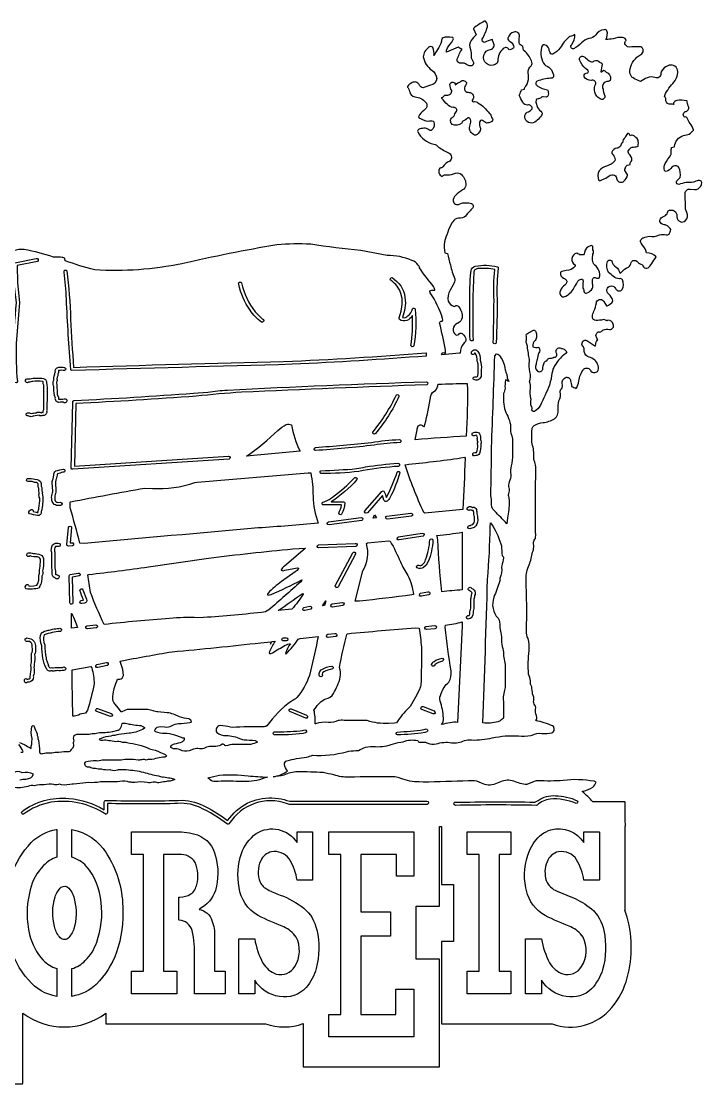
# Model space of a CAD drawing. Extents: x 0.8 to 37.1, y 0.9 to 38.3.
# Drawn here: x 26.97 to 36.8, y 1.01 to 16.36 of the extents above; entities that cross this region are included whole.
import ezdxf

# ---------------------------------------------------------------- set-up
doc = ezdxf.new("R2010")
doc.units = 0
doc.linetypes.add('0', pattern=[0])
doc.layers.add('1', color=7, linetype='0')

msp = doc.modelspace()

# ---------------------------------------------------------------- linework, layer by layer
at = {"layer": '1'}
for points in [[(24.709877, 1.011124), (26.993874, 1.011124), (26.999153, 1.018311), (26.999153, 2.030167, 0.334289), (28.195488, 2.031311), (28.195488, 1.877106), (30.500938, 1.876968, 0.175921), (31.045113, 1.880676), (31.046806, 1.872421), (31.046791, 1.254776), (33.015434, 1.254745), (33.015465, 2.811829), (32.681023, 2.811844), (32.681068, 3.578094), (33.015465, 3.578247), (33.015465, 4.726715), (33.043114, 4.7267), (33.043541, 3.890396), (33.216164, 3.889877), (33.216026, 3.067856), (33.045143, 3.067856), (33.043449, 3.066559), (33.043465, 1.887695), (33.044579, 1.876968), (34.642525, 1.876968, 0.319657), (35.505894, 2.113585, 0.119484), (35.725967, 2.540349, 0.146597), (35.708397, 3.473404), (35.690819, 3.519424), (35.695717, 3.519424), (35.696312, 4.726837, 0.177474), (35.696251, 4.787018), (35.696251, 5.080322), (35.693535, 5.081238), (35.231987, 5.081238, 0.023555), (35.079002, 5.230896), (35.089714, 5.237671, 0.090367), (35.232281, 5.296608, 0.145146), (35.278252, 5.364563), (35.247948, 5.379288, 0.07662), (34.802082, 5.391593, -0.037182), (34.437531, 5.387869, 0.091072), (34.384071, 5.376985), (34.279228, 5.332535, -0.081604), (34.0895, 5.381543, 0.175755), (33.89846, 5.372696), (33.823708, 5.341248, -0.230216), (33.620632, 5.354311, 0.131553), (33.485119, 5.386224), (33.436695, 5.386412, -0.007385), (32.780464, 5.36702), (32.722527, 5.369598, -0.092415), (32.455505, 5.422013, 0.04938), (32.370693, 5.441778, 0.019637), (31.703712, 5.437229, -0.073499), (31.490837, 5.470969, 0.022722), (31.333794, 5.504562, 0.013295), (30.966467, 5.516183, 0.089865), (30.768826, 5.468874, -0.076796), (30.611565, 5.445755, 0.12984), (30.819435, 5.528549, -0.096226), (30.776344, 5.621461, -0.338518), (30.811922, 5.677165, -0.029843), (31.094414, 5.727722, 0.012725), (31.182472, 5.756195, 0.083111), (31.67453, 5.806356), (31.704597, 5.816086, -0.009137), (31.843346, 5.825729, -0.000634), (31.946768, 5.873216, -0.069493), (32.091972, 5.880105, 0.101059), (32.351192, 5.921707, -0.055196), (32.491982, 5.950577, -0.154908), (32.69976, 5.966904, 0.247786), (32.734062, 5.942674), (32.800621, 5.945816, -0.083927), (32.845554, 5.929737, 0.15658), (32.969795, 5.918106, -0.133683), (33.187748, 5.936457, 0.157286), (33.375862, 5.969271, -0.123295), (33.478298, 5.976064, 0.068407), (33.777615, 6.006639, -0.070694), (34.156521, 6.034889, 0.047958), (34.334076, 6.039079), (34.352928, 6.044067, -0.184135), (34.495567, 6.071812, 0.077336), (34.638199, 6.080618, 0.62046), (34.648422, 6.179999, 0.051602), (34.407097, 6.255981, 0.356481), (34.416008, 6.322625, -0.13156), (34.406334, 6.447443, 0.203407), (34.390976, 6.480593, -0.242384), (34.377647, 6.545565, 0.178341), (34.359795, 6.642502, 0.017967), (34.34832, 6.743561, -0.151505), (34.328125, 6.828442, 0.103647), (34.302147, 6.928467, -0.04913), (34.311005, 7.268743, 0.064542), (34.296867, 7.440063, -0.155347), (34.271492, 7.548796, 0.016665), (34.266613, 8.298708, -0.102845), (34.31081, 8.506547, 0.042307), (34.360023, 8.688766, 0.097636), (34.377434, 8.760422), (34.37429, 8.833084, -0.152779), (34.40023, 8.886719, 0.111032), (34.403603, 8.971924), (34.403328, 9.532102, -0.009303), (34.409161, 9.875111, 0.073841), (34.380089, 10.027603), (34.378551, 10.056149, 0.091691), (34.353722, 10.252701), (34.350105, 10.277082, -0.01382), (34.353092, 10.47854, -0.242297), (34.384686, 10.516191, -0.127562), (34.511585, 10.559649, 0.099436), (34.677631, 10.615725, 0.279735), (34.729523, 10.745569, -0.06316), (34.7407, 10.873734, 0.191378), (34.761192, 11.003113, -0.246201), (34.777344, 11.045792, 0.274213), (34.788559, 11.118358, -0.381321), (34.843121, 11.213911, -0.444255), (34.908306, 11.164277, -0.055107), (34.923317, 11.079926, -0.10592), (34.989586, 11.050827, 0.12288), (35.028702, 11.161006, -0.126121), (35.097473, 11.330491, -0.511935), (35.203339, 11.30493, 0.808871), (35.312176, 11.358493, 0.314456), (35.19474, 11.498137), (35.178612, 11.504974, -0.283817), (35.10508, 11.585861), (35.103462, 11.624634, 0.194956), (35.078365, 11.677449, -0.686768), (35.145775, 11.745667, 0.014587), (35.261368, 11.669004, 0.311958), (35.270626, 11.675857, -0.162164), (35.292187, 11.746478), (35.300697, 11.755112), (35.287407, 11.781815, -0.423097), (35.305927, 11.871354, -0.27428), (35.332573, 11.866988, 0.0741), (35.376038, 11.895531, -0.204053), (35.470371, 11.906347, 0.582661), (35.526295, 11.980742, 0.347517), (35.448479, 12.037689, -0.425281), (35.422256, 12.03701, 0.239218), (35.354084, 12.04155, -0.084579), (35.254635, 12.038331, -0.386608), (35.225544, 12.094366, -0.117307), (35.247524, 12.167044, 0.057199), (35.281807, 12.28743, -0.681296), (35.384003, 12.317119), (35.389519, 12.307844), (35.430443, 12.245529), (35.43824, 12.244659, 0.02816), (35.505203, 12.289778, 0.346746), (35.508064, 12.351012, 0.093543), (35.444397, 12.432993, -1.076256), (35.556431, 12.497771), (35.564201, 12.489227, 0.474722), (35.652046, 12.476762, 0.261013), (35.657001, 12.623009, 0.274374), (35.614746, 12.638282, -0.164862), (35.530163, 12.670959, -0.017597), (35.458672, 12.729156, -0.215944), (35.440647, 12.888499, -0.350367), (35.486305, 12.904147), (35.502907, 12.898773, 0.221155), (35.565441, 12.805336, -0.199742), (35.620384, 12.720871, 0.391774), (35.642094, 12.725541, -0.147511), (35.744324, 12.807029, 0.198537), (35.782158, 12.869971, -0.599332), (35.873741, 12.881698, 0.098275), (35.943687, 12.842087, 0.241081), (35.995716, 12.788539, 0.245651), (36.028114, 12.796271, 0.123711), (36.0812, 12.858317, -0.004246), (36.145424, 12.955093, 0.175468), (36.006325, 13.01297, 0.174638), (35.94677, 13.120583), (35.936974, 13.134901), (35.928749, 13.150177, -0.536402), (35.963593, 13.230051, -0.076446), (36.045586, 13.253494, 0.177835), (36.19141, 13.269757, -0.12126), (36.29105, 13.27151, 0.111597), (36.332802, 13.281555, 0.036266), (36.358131, 13.348251, 0.042647), (36.311131, 13.40204, 0.151935), (36.26165, 13.416739), (36.248898, 13.41963, -0.760195), (36.23217, 13.525911), (36.278694, 13.552551, 0.203294), (36.315472, 13.610085), (36.320076, 13.616808, -0.628297), (36.443947, 13.543243), (36.445885, 13.530472, 0.694481), (36.569401, 13.479612, 0.357562), (36.588093, 13.592122, -0.138394), (36.569042, 13.699083, -0.005897), (36.565468, 13.870422, -0.4634), (36.636391, 13.930725), (36.70031, 13.925537, 0.136605), (36.750587, 13.936981, 0.250358), (36.804104, 14.027935, 0.309085), (36.773659, 14.057144, 0.132783), (36.700546, 14.038594), (36.685143, 14.030884, -0.048451), (36.577278, 14.030029, -0.003508), (36.472595, 14.000594, -0.163249), (36.443108, 14.009124, -0.32247), (36.45557, 14.061846, -0.002093), (36.49015, 14.10144, 0.180711), (36.472527, 14.246381, 0.484096), (36.37397, 14.247482, -0.132396), (36.289925, 14.187378, -0.402742), (36.267429, 14.203247, -0.277022), (36.277447, 14.300199, -0.017906), (36.357273, 14.425871, 0.146089), (36.362114, 14.471748, -0.061566), (36.368141, 14.534225), (36.407784, 14.542633), (36.410774, 14.54834, -0.298945), (36.540733, 14.707703, 0.074552), (36.624138, 14.726837, 0.016045), (36.684029, 14.783447), (36.686028, 14.790802, 0.095449), (36.635719, 14.879919, -0.061021), (36.594345, 14.958392, 0.327695), (36.556908, 14.972733, -0.725448), (36.578907, 15.053946, 0.443455), (36.609467, 15.136942, -0.013093), (36.591377, 15.202087), (36.586311, 15.207092, 0.087721), (36.442337, 15.212728, 0.208555), (36.395679, 15.177406, 0.210164), (36.399315, 15.15509, 0.029561), (36.333309, 15.158853, -0.408016), (36.286297, 15.232679, 0.200537), (36.266823, 15.268921), (36.269295, 15.28389, -0.092451), (36.406067, 15.480691, 0.205437), (36.454567, 15.65642, 0.489555), (36.315041, 15.711517, 0.184001), (36.221897, 15.634332), (36.216393, 15.620024), (36.212795, 15.60512, -0.594249), (36.128193, 15.543713, 0.206208), (36.017872, 15.539409, 0.079755), (35.918297, 15.484131), (35.832695, 15.527374, -0.408731), (35.770061, 15.669014, -0.217684), (35.922768, 15.875977, 0.640462), (35.923241, 15.989443, 0.009692), (35.753986, 15.983469, -0.278851), (35.69194, 16.032856, -0.322814), (35.713768, 16.076368, 0.389223), (35.66021, 16.122168, 0.143649), (35.523415, 16.101166, -0.033706), (35.418846, 16.094284, 0.20761), (35.434414, 16.220015, 0.346158), (35.396759, 16.234966, 0.234797), (35.267822, 16.154224, -0.210297), (35.1744, 16.106426, 0.178011), (35.069294, 16.04377, -0.085581), (34.952141, 15.959641, -0.754505), (34.920998, 16.013157), (34.926323, 16.022949, 0.206401), (34.971001, 16.164703, -0.129311), (34.904366, 16.138733), (34.894142, 16.134277, 0.100721), (34.75882, 15.970926, -0.131536), (34.652351, 15.881607), (34.637444, 15.880539), (34.626137, 15.885406, -0.153886), (34.598587, 15.951355, 0.241191), (34.532894, 16.016989, 0.441944), (34.488911, 15.976319, 0.231305), (34.538433, 15.725003), (34.548836, 15.716553, -0.318614), (34.663551, 15.556854, -0.292956), (34.643501, 15.534332, 0.082573), (34.45211, 15.499682), (34.425285, 15.493118, 0.605606), (34.429005, 15.426071, 0.15293), (34.576668, 15.36731, -0.160203), (34.585663, 15.288861, -0.217826), (34.557106, 15.261781), (34.514763, 15.264618, 0.347489), (34.475395, 15.243408, -0.067964), (34.419979, 15.232945, 0.230242), (34.411171, 15.221176), (34.40876, 15.188751), (34.432869, 15.110901, 0.083218), (34.496246, 15.040997, -0.185731), (34.499863, 15.017667, -0.157932), (34.37114, 14.889406, -0.5561), (34.249039, 14.995515, -0.264082), (34.299759, 15.0494, 0.107875), (34.353188, 15.09198), (34.355583, 15.101654, 0.441511), (34.288631, 15.147048, -0.349637), (34.220272, 15.188293, -0.064861), (34.168945, 15.287869), (34.16906, 15.296204, 0.058578), (34.20211, 15.365753), (34.243614, 15.376556, -0.195486), (34.263786, 15.419908, 0.170506), (34.299965, 15.547042), (34.300056, 15.579596), (34.298119, 15.612091, -0.251427), (34.339001, 15.714481, 0.320699), (34.344887, 15.783101, 0.129438), (34.238743, 15.929291), (34.228264, 15.940887), (34.217155, 15.990112, 0.070546), (34.173775, 16.024811, -0.113054), (34.173279, 16.137056, 0.552502), (34.090427, 16.199324, 0.259552), (34.004173, 16.114357, 0.342738), (34.034851, 16.065403, -0.219026), (34.088844, 15.981018), (34.086296, 15.973938, -0.124058), (34.030373, 15.942337), (34.017342, 15.948608, 0.513218), (33.93763, 15.961038, 0.24123), (33.859322, 15.781877, -0.282018), (33.821091, 15.731596, -1.191845), (33.752251, 15.949829, 0.581349), (33.795231, 16.046377, -0.086979), (33.77906, 16.088455), (33.77491, 16.090912, 0.089401), (33.667419, 16.048697, -0.508241), (33.633976, 16.100187, 0.041555), (33.70929, 16.274792, 0.269038), (33.679619, 16.356628), (33.66523, 16.356033, 0.070601), (33.508766, 16.253693), (33.506721, 16.245514), (33.547859, 16.158325, 0.025903), (33.471809, 16.079147, 0.259244), (33.463181, 15.951013, -0.143219), (33.471821, 15.849957, 0.165435), (33.503773, 15.771276, -0.723796), (33.446651, 15.715002, -0.016218), (33.370174, 15.748891, -0.01668), (33.303226, 15.750425, -0.363373), (33.270863, 15.805255, -0.060124), (33.34269, 15.954803, -0.197213), (33.287651, 15.983612), (33.119087, 15.911407, -0.150038), (33.116264, 15.940799, -0.066737), (33.193214, 16.05249), (33.215401, 16.090912, 0.521145), (33.196648, 16.123182, 0.145491), (33.067101, 16.116043, 0.266456), (33.04351, 16.067486, -0.121381), (32.987511, 15.948251, 0.04522), (32.93589, 15.859589, 0.14305), (32.917862, 15.975956, 0.446636), (32.857841, 15.978198, 0.216249), (32.781487, 15.840424, 0.204326), (32.90554, 15.649073, -0.186446), (32.97863, 15.529968, -0.349182), (32.883709, 15.431167, 0.027828), (32.780403, 15.395264, -0.256042), (32.721008, 15.441481, 0.428003), (32.620701, 15.469843, 0.131577), (32.553108, 15.41495, 0.384658), (32.562172, 15.395035, -0.081671), (32.590141, 15.31488, 0.253866), (32.685677, 15.259894, -0.204519), (32.826889, 15.172094, -0.348398), (32.804161, 15.079987), (32.790871, 15.067688, 0.168628), (32.71442, 14.977097), (32.715237, 14.970162), (32.717766, 14.963654, 0.120948), (32.851494, 14.91394, -0.142296), (32.928459, 14.911635, -0.387175), (32.897442, 14.780951, -0.344279), (32.862442, 14.787366, 0.240194), (32.791237, 14.810758, 0.100932), (32.713245, 14.795365, 0.314647), (32.701004, 14.757929, 0.220985), (32.933952, 14.581543, -0.121214), (33.003674, 14.539249, 0.036579), (33.154499, 14.450035, -0.510478), (33.163166, 14.336569, 0.164902), (33.063251, 14.253186, -0.181001), (33.022255, 14.237121, 0.511129), (33.055199, 14.113769, -0.284173), (33.130795, 14.137829, 0.111004), (33.248569, 14.164564, -0.282426), (33.334274, 14.140917, -0.225801), (33.396141, 13.989973, -0.227229), (33.347282, 13.920183, 0.006704), (33.245468, 13.842073, 0.201772), (33.213383, 13.760779, 0.504047), (33.301895, 13.717139, -0.151656), (33.401314, 13.733485, -0.092783), (33.477474, 13.72401, -0.417187), (33.4981, 13.661254, 0.031197), (33.392849, 13.543658, -0.23305), (33.291164, 13.511339, 0.254675), (33.206032, 13.459351), (33.194481, 13.442825, 0.053089), (33.088341, 13.168531, 0.107091), (33.093803, 13.012512), (33.13343, 13.00412, 0.034364), (33.175148, 12.838043, 0.057466), (33.236519, 12.63504, -0.15275), (33.213814, 12.550781), (33.167656, 12.471741, 0.192138), (33.142342, 12.313583, 0.211553), (33.227486, 12.237701), (33.241371, 12.242432, -0.571151), (33.288166, 12.236938, -0.208579), (33.343742, 12.072601, -0.258635), (33.2817, 11.998397), (33.269127, 11.991196, 0.582661), (33.25058, 11.828419, 0.397854), (33.304131, 11.845218, -0.415336), (33.351959, 11.838189, -0.149749), (33.398197, 11.763218, -0.286383), (33.373222, 11.711691, 0.233567), (33.31649, 11.564896), (33.305229, 11.560669), (33.051628, 11.539215), (33.046196, 11.543228), (33.053596, 11.558945, -0.472944), (33.091927, 11.564485), (33.09948, 11.561981), (33.104042, 11.569183), (33.104256, 11.588284), (33.103199, 11.607357, 0.014164), (33.016579, 12.001008, -0.449335), (33.052593, 12.02432, 0.399619), (33.062447, 12.042603), (33.059532, 12.065613, 0.071034), (32.88287, 12.433956, -0.17768), (32.877861, 12.46286, -0.148897), (32.936363, 12.471924), (32.946327, 12.474426), (32.948708, 12.483109, 0.063347), (32.928749, 12.525386, -0.01695), (32.72842, 12.793427, 0.181608), (32.709145, 12.835046, 0.161016), (32.615974, 12.902043, 0.105299), (32.260933, 12.975006), (31.879982, 13.044876, -0.014123), (31.155937, 13.134979, 0.034139), (30.666634, 13.128693, 0.011819), (29.29422, 12.854987, -0.065861), (28.035561, 12.764465, -0.019255), (27.606422, 12.896545), (27.605598, 12.928711, 0.224078), (27.565838, 12.945699, 0.078995), (27.461708, 12.948761), (27.438927, 12.949768, 0.040733), (27.017654, 13.058993, 0.118854), (26.860607, 13.039925, 0.069253)], [(26.950827, 5.938217, -0.064039), (27.100533, 5.860855), (27.118034, 5.854553, -0.116872), (27.128548, 5.917221, -0.003129), (27.130348, 5.99646, -0.130075), (27.128487, 6.170944), (27.142174, 6.185226), (27.154778, 6.182083), (27.162971, 6.17189, 0.037559), (27.204159, 6.062524, 0.285824), (27.213982, 6.023285, 0.151969), (27.221479, 5.973559, -0.066685), (27.235954, 5.804047, 0.404742), (27.286745, 5.779712, 0.01554), (27.328743, 5.790665, 0.019192), (27.415901, 5.788116, -0.103379), (27.51638, 5.799423, -0.04398), (27.66469, 5.810144, 0.268608), (27.706581, 5.850327, 0.175243), (27.732994, 5.893341), (27.730721, 5.941757), (27.732567, 5.955917), (27.738548, 5.966171, -0.231849), (27.740776, 6.040771, -0.145268), (27.793541, 6.061386, 0.021769), (27.954826, 6.06041, -0.143482), (28.040552, 6.069577, 0.11423), (28.0783, 6.081497, -0.044671), (28.184044, 6.082489, -0.014044), (28.298744, 6.097397), (28.368599, 6.116302, 0.240156), (28.401285, 6.1394, 0.118325), (28.43293, 6.213242), (28.439003, 6.217941, -0.161921), (28.517616, 6.207324, 0.10497), (28.552773, 6.206618), (28.576641, 6.201272, 0.062505), (28.681372, 6.186972, -0.148518), (28.755577, 6.154648), (28.756203, 6.145905), (28.748404, 6.141387, -0.083806), (28.551506, 6.072433), (28.531712, 6.072265, -0.006646), (28.385056, 6.055242), (28.356348, 6.048554), (28.328087, 6.040176), (28.291588, 6.039337), (28.267225, 6.033453, 0.053253), (28.129322, 5.999732), (28.102547, 5.987793), (28.097481, 5.98793, 0.194311), (28.152718, 5.973862, -0.131018), (28.239906, 5.966858, -0.070764), (28.33857, 5.955902, -0.156438), (28.431816, 5.945374, -0.122352), (28.501076, 5.937881, -0.076682), (28.826408, 5.84964, -0.06885), (28.985481, 5.795334, -0.126529), (29.072258, 5.748337), (29.068962, 5.739426, -0.144134), (29.021309, 5.727097, -0.033536), (28.915001, 5.709091, -0.112969), (28.805428, 5.695648, -0.140953), (28.777107, 5.683304, 0.323954), (28.731598, 5.692535, -0.000445), (28.664497, 5.683456, 0.079961), (28.52372, 5.695251, 0.088461), (28.41523, 5.685196, -0.01814), (28.141777, 5.685303, -0.142408), (28.060566, 5.674016, 0.079395), (27.89843, 5.655533), (27.887779, 5.641861, 0.492582), (27.949375, 5.588656), (27.962971, 5.586437, 0.097302), (28.031002, 5.567085), (28.045372, 5.568024, 0.097277), (28.130211, 5.558899, 0.090852), (28.25399, 5.547974), (28.265633, 5.546249, 0.189979), (28.367912, 5.546692), (28.376793, 5.54747), (28.490807, 5.548248, -0.031354), (28.73896, 5.511154, 0.034281), (28.954435, 5.45909, 0.102941), (29.019566, 5.441288), (29.031517, 5.442946, 0.056722), (29.122524, 5.429798, -0.063227), (29.187859, 5.409714), (29.191017, 5.404877), (29.184746, 5.399414, 0.038148), (29.124397, 5.380417, 0.115441), (29.05323, 5.372025, 0.062118), (28.960304, 5.357941), (28.94857, 5.358032, 0.089265), (28.877464, 5.368393, -0.199613), (28.793627, 5.363908, 0.090412), (28.613949, 5.359807, -0.12558), (28.561012, 5.369217, -0.106697), (28.506542, 5.37429, 0.108139), (28.363579, 5.369476, 0.008761), (28.120993, 5.370361, -0.067594), (27.946938, 5.361694), (27.90761, 5.356056, 0.010042), (27.731085, 5.338136), (27.711647, 5.339401, -0.091637), (27.556923, 5.328064, 0.250973), (27.495232, 5.328495, -0.142237), (27.446022, 5.333372, 0.113771), (27.306358, 5.32753, 0.088406), (27.166283, 5.315643, 0.14278), (27.070938, 5.306578, -0.140684), (26.855507, 5.295533, 0.105253)], [(26.966347, 5.799545), (26.985161, 5.799774), (27.00135, 5.811829, 0.097758), (26.937531, 5.910975, -0.524644)], [(26.954979, 5.399567, -0.125616), (27.044533, 5.410385), (27.096794, 5.426743, 0.202502), (27.131325, 5.447693), (27.150154, 5.481979, 0.147528), (26.986916, 5.503796), (26.979908, 5.505464, 0.277862), (26.87072, 5.506271, -0.072519)]]:
    msp.add_lwpolyline(points, format="xyb", dxfattribs=at)
for points in [[(35.124245, 15.674194, -0.108092), (35.041039, 15.792068, -0.594117), (35.081703, 15.852484, -0.169296), (35.126446, 15.827874, 0.097366), (35.198021, 15.773545, 0.220576), (35.250786, 15.783016, -0.335127), (35.331139, 15.765395), (35.337776, 15.761688, -0.572604), (35.361702, 15.711549), (35.345985, 15.628311), (35.356819, 15.626129), (35.382469, 15.652252, -0.123172), (35.422371, 15.621399, -0.307952), (35.487976, 15.519571, -0.385231), (35.432354, 15.484648, 0.355474), (35.371758, 15.417542, 0.371923), (35.378685, 15.381866, 0.094913), (35.403938, 15.281224, -0.721405), (35.336231, 15.236341, -0.432409), (35.275276, 15.453124, 0.512787), (35.209412, 15.50289, -0.296699), (35.106403, 15.55393), (35.104378, 15.563136, -0.507757), (35.151974, 15.609513, 0.53002), (35.164406, 15.63739), (35.156364, 15.648254)], [(33.504539, 14.722534, -0.394441), (33.458591, 14.858504, 0.11306), (33.464352, 14.939999), (33.460812, 14.946421, 0.266465), (33.42382, 14.962677, -0.132748), (33.354755, 14.915122, 0.231465), (33.336815, 14.885803, -0.293012), (33.198189, 14.86734, -0.441232), (33.197182, 14.967438, 0.307391), (33.230591, 15.001781, -0.035337), (33.26786, 15.062866, 0.486843), (33.21188, 15.11314, -0.230683), (33.129131, 15.155285, -0.051212), (33.051479, 15.242923), (33.050499, 15.249378), (33.050972, 15.25589, 0.182388), (33.092041, 15.288054), (33.098713, 15.290697), (33.105881, 15.291036, 0.451147), (33.194199, 15.345446), (33.192867, 15.354894, -0.132936), (33.166668, 15.444427, -0.924262), (33.243767, 15.438553), (33.282585, 15.465057, 0.152197), (33.331749, 15.495439, -0.329349), (33.386543, 15.489807, -0.594999), (33.398827, 15.446617, 0.119888), (33.376774, 15.375915, 0.371603), (33.428505, 15.330644), (33.441338, 15.328308, -0.670431), (33.489323, 15.218496, 0.632196), (33.505165, 15.194561), (33.512589, 15.193751, -0.273152), (33.570412, 15.179199, -0.108722), (33.735954, 15.02475, -0.129766), (33.755272, 15.010056, 0.145407), (33.783516, 14.94945, -0.44561), (33.761559, 14.903168, -0.114873), (33.69326, 14.88678, -0.049713), (33.636131, 14.923107, 0.545733), (33.593121, 14.895565, 0.150101), (33.606415, 14.814488, -0.167188), (33.601326, 14.77182), (33.574013, 14.733383, -0.446251)], [(35.754784, 14.731964), (35.745552, 14.736588), (35.733253, 14.733658, 0.095722), (35.696373, 14.679138, 0.147392), (35.657295, 14.602081, 0.208264), (35.630119, 14.554587, -0.316814), (35.576492, 14.524486, 0.301405), (35.505623, 14.464602, 0.264291), (35.52224, 14.427255, -0.140193), (35.553337, 14.356979), (35.548088, 14.33992, -0.052025), (35.496895, 14.292419), (35.428123, 14.265625, 0.139625), (35.323555, 14.194916, 0.230303), (35.314949, 14.062126, 0.464324), (35.35215, 14.060355, -0.041727), (35.394203, 14.081122, 0.05119), (35.483223, 14.133375, -0.293166), (35.559151, 14.121763), (35.566856, 14.108154), (35.577629, 14.077209, 0.580088), (35.680183, 14.049102, 0.189529), (35.732594, 14.131851), (35.730904, 14.141319), (35.727089, 14.150146), (35.694939, 14.201187, -0.438546), (35.700752, 14.231842, -0.217836), (35.724663, 14.276215), (35.751686, 14.28186), (35.768059, 14.287292, -0.199731), (35.794243, 14.345581, 0.288204), (35.751213, 14.443679, -0.349176), (35.749615, 14.493486, -0.174618), (35.797066, 14.540192, 0.047107), (35.873466, 14.545914), (35.883904, 14.554352, 0.12187), (35.883766, 14.641449, 0.127371), (35.812412, 14.708578, 0.248654), (35.7696, 14.700103)], [(35.054493, 12.98131, -0.145352), (35.005356, 13.007217), (34.997723, 13.009074, 0.663388), (34.974087, 12.837092, -0.235351), (34.977421, 12.821653, -0.230432), (34.844849, 12.755187, 0.101335), (34.765266, 12.733093, 0.380264), (34.809269, 12.64429, -0.058244), (34.846947, 12.620972), (34.856911, 12.600372, -0.226387), (34.808346, 12.531068, 0.13799), (34.751873, 12.441689, 0.659975), (34.842594, 12.387291, 0.179039), (34.967232, 12.523071, 0.061219), (35.016075, 12.604157, -0.29285), (35.082756, 12.631622, -0.211899), (35.087791, 12.576726, 0.052577), (35.088402, 12.50174, -0.080032), (35.10545, 12.444287, 0.463031), (35.147297, 12.433938, 0.172304), (35.226295, 12.501663, 0.173717), (35.226677, 12.565426, -0.132924), (35.233475, 12.646058, -0.414596), (35.271996, 12.651472, 0.204078), (35.32502, 12.648911), (35.329094, 12.65567, 0.290464), (35.257507, 12.834798, -0.244574), (35.227985, 12.904696, -0.054087), (35.231716, 12.993567, 0.316215), (35.230782, 13.054199), (35.230476, 13.08989, 0.716544), (35.196556, 13.113637, 0.295558), (35.111446, 13.01725), (35.104874, 12.99917), (35.097694, 12.981323)], [(25.105934, 11.207962, -0.985858), (25.102776, 11.252963), (26.867775, 11.181305), (26.870522, 11.194184, -0.020814), (26.850929, 11.594452, -0.004695), (26.904852, 12.291944), (26.874016, 12.570862), (26.867973, 12.840225, -0.371842), (26.882378, 12.867767), (27.189903, 12.928894, -0.984071), (27.206993, 12.886839), (26.913231, 12.828323), (26.918724, 12.57634), (26.949883, 12.295441), (26.902245, 11.704071, 0.034793), (26.918024, 11.151349, -0.284198), (26.899742, 11.135405)], [(27.593163, 12.733887, -0.882982), (27.634224, 12.752594, -0.022783), (27.686686, 12.053838, 0.007919), (27.729683, 11.357912, -0.001954), (30.762875, 11.442122, 0.008183), (32.82172, 11.565471), (32.82497, 11.520725, -0.007255), (30.889225, 11.401783, 0.000322), (27.703489, 11.312796, -0.217828), (27.68885, 11.324158, -0.009302), (27.627356, 12.344583, 0.012218)], [(33.457539, 11.757443, -0.014934), (33.458435, 12.616707), (33.464241, 12.686356), (33.472404, 12.755768, -0.289121), (33.531834, 12.820062, -0.100635), (33.853981, 12.811178, -0.253687), (33.864601, 12.792511, 0.042259), (33.846912, 12.349439, -0.015576), (33.834743, 11.71429, -0.715694), (33.792152, 11.711548, 0.006112), (33.803307, 12.321915, -0.045502), (33.817268, 12.771271, 0.075409), (33.569309, 12.783988, 0.085628), (33.524147, 12.766235), (33.51844, 12.757629), (33.513649, 12.733256), (33.509979, 12.708688, 0.019213), (33.500717, 11.754035, -0.758092)], [(30.114922, 12.559082, -0.993722), (30.156715, 12.577255, 0.113463), (30.353157, 12.16066, 0.056075), (30.47172, 12.047107, -0.739006), (30.445839, 12.012727, -0.09401), (30.27956, 12.185046, -0.102393)], [(32.315514, 12.611526, -0.869529), (32.332188, 12.65355, -0.218279), (32.517357, 12.372299), (32.523308, 12.283081), (32.511101, 12.180023), (32.482735, 12.077942, 0.29771), (32.559429, 12.101158, 0.147944), (32.624222, 12.202499, -0.63597), (32.664909, 12.198685, -0.064377), (32.645016, 11.667512, -0.688005), (32.60339, 11.673478, 0.040317), (32.627022, 12.099915), (32.622719, 12.10257, -0.424681), (32.439278, 12.047663, -0.321637), (32.432167, 12.07309), (32.46273, 12.170013), (32.47747, 12.267395), (32.474815, 12.351456), (32.458855, 12.422745, 0.174218)], [(34.853676, 11.583374), (34.841637, 11.558243), (34.842186, 11.565125), (34.824093, 11.549359, 0.079651), (34.710251, 11.427567, 0.04078), (34.652031, 11.332535, -0.006155), (34.627861, 11.203247, -0.215228), (34.612328, 11.148941, -0.063982), (34.606716, 11.102614, -0.010591), (34.474133, 10.811162, -0.138685), (34.386063, 10.721551, -0.598416), (34.352711, 10.761533, 0.272156), (34.340813, 10.79924, -0.086592), (34.338692, 10.89325), (34.337303, 10.906967, -0.119042), (34.330284, 11.049973, 0.111759), (34.315636, 11.147903, 0.166357), (34.320194, 11.290953, -0.069556), (34.315262, 11.450336, 0.090115), (34.302361, 11.536606, 0.054499), (34.286797, 11.633835, 0.243288), (34.275188, 11.691998, -0.154408), (34.272739, 11.75281, 0.072894), (34.266808, 11.826477), (34.271126, 11.838394, 0.113683), (34.303219, 11.856923, -0.06705), (34.371815, 11.893908, -0.391605), (34.409077, 11.869333, -0.195437), (34.407127, 11.760071), (34.396278, 11.745621, 0.310262), (34.366066, 11.656357, 0.243797), (34.445335, 11.650696), (34.45266, 11.649414), (34.454491, 11.635605, -0.337598), (34.450058, 11.568779, 0.091326), (34.42794, 11.470871, 0.140618), (34.413704, 11.402344, 0.362023), (34.430553, 11.303772, 0.460869), (34.506569, 11.326401, -0.12451), (34.533768, 11.43305, -0.178714), (34.568428, 11.453613), (34.569588, 11.459086, -0.376331), (34.593147, 11.483464, -0.138616), (34.623562, 11.490826, 0.143385), (34.668465, 11.502747, 0.659927), (34.70483, 11.564441), (34.702831, 11.574796, -0.683837), (34.768375, 11.634301), (34.776115, 11.629091), (34.788284, 11.629369, -0.290838), (34.835747, 11.59953, 0.012328)], [(33.617897, 11.324219, -0.002279), (33.616207, 11.227745, -0.493195), (33.509201, 11.183002, -0.671503), (33.524803, 11.221782), (33.555397, 11.22168, 0.308437), (33.571541, 11.234146, 0.014842), (33.57354, 11.405577, 0.062918), (33.560951, 11.447418, 0.178725), (33.531853, 11.564776, 0.826496), (33.523205, 11.558903, -1.173556), (33.48008, 11.57978, -0.655264), (33.571609, 11.585725, -0.173431), (33.60474, 11.462473, -0.109788)], [(34.068382, 10.184952), (34.071404, 10.097488, -0.087269), (34.049156, 9.937162, 0.077307), (34.045528, 9.805902, -0.130476), (34.022907, 9.70389, 0.14483), (34.017731, 9.617857), (34.019775, 9.597625, -0.129372), (34.006203, 9.513702, -0.077888), (34.019283, 9.479469), (34.020866, 9.425834, -0.059374), (33.999249, 9.182581), (33.99411, 9.140953), (33.990654, 9.099152, 0.002633), (33.809242, 9.284454, -0.23346), (33.767124, 9.408854, 0.058919), (33.757423, 9.501633, 0.002242), (33.767723, 10.202637, 0.000954), (33.815311, 11.526381), (33.840569, 11.551819, -0.293), (33.894508, 11.513167, -0.124061), (33.962666, 11.324183, 0.05636), (33.987751, 11.255326, -0.10306), (33.991127, 11.208511), (34.016426, 11.155807), (33.973061, 11.178314), (33.968697, 11.174088, 0.058111), (33.963005, 11.056329, -0.09856), (33.941475, 10.980164), (33.938637, 10.967773), (33.939613, 10.888992, 0.133468), (34.003132, 10.650689, -0.056542), (34.039757, 10.530533, 0.04728), (34.046486, 10.405151, -0.130034), (34.069256, 10.246993), (34.068775, 10.215973)], [(27.44117, 11.092102, -0.222906), (27.445137, 11.171936, -0.20171), (27.457268, 11.245636, -0.268843), (27.467827, 11.287033, -0.474292), (27.515053, 11.359727, -0.062024), (27.60043, 11.356337, -0.788817), (27.598473, 11.312622, 0.052138), (27.51371, 11.312988, -0.173235), (27.501839, 11.257431, -0.263284), (27.491661, 11.215027), (27.486473, 11.190918, -0.332822), (27.482918, 11.143753), (27.481697, 11.137497, -0.037377), (27.493427, 10.9853, 0.151235), (27.510286, 10.930296, -0.129631), (27.512199, 10.90004, 0.066176), (27.592064, 10.903732), (27.610619, 10.901352, -0.608577), (27.627388, 10.861938, -0.723181), (27.584114, 10.856674, 0.040405), (27.519127, 10.851391, -0.448048), (27.466713, 10.914154, -0.113078), (27.445494, 11.060259), (27.443914, 11.07626)], [(27.144524, 11.200928), (27.26931, 11.201004), (27.294685, 11.197723, -0.427223), (27.337578, 11.129028, -0.091028), (27.345709, 11.110569, -0.008402), (27.344099, 10.74194, 0.255793), (27.341486, 10.717633, -0.489388), (27.282997, 10.661849, -0.378602), (27.233864, 10.66745, 0.001902), (27.118086, 10.645024, -0.071777), (27.074638, 10.656189, -1.175874), (27.066395, 10.699558, -0.160292), (27.117287, 10.690002, -0.048498), (27.187294, 10.702255, -0.250307), (27.262016, 10.702911, -0.302308), (27.290367, 10.706651, -0.149521), (27.29969, 10.751221, -0.011839), (27.302177, 11.099548, -0.220654), (27.292442, 11.118896), (27.292686, 11.150513), (27.286064, 11.154099, 0.033829), (27.140175, 11.155701, -0.062125), (27.080986, 11.144196, -1.458967), (27.06111, 11.191621, 0.076515)], [(32.822624, 11.148877, -0.799898), (32.833656, 11.106383, 0.00272), (30.156895, 10.998401, 0.012876), (29.501171, 10.940998, -0.005118), (27.76207, 10.834179), (27.742226, 9.931656), (29.967751, 10.075928, -0.899119), (29.975334, 10.031815), (27.72065, 9.885178, -0.376992), (27.697121, 9.903259), (27.71743, 10.850815, -0.403507), (27.735847, 10.877655, 0.004743), (29.464489, 10.983659), (29.671104, 11.001373, -0.018958), (29.9522, 11.030441, -0.005048)], [(33.40316, 10.365637, 0.002698), (32.661991, 10.312552), (32.690971, 10.457108, -0.088172), (32.708824, 10.511232, -0.53041), (32.782963, 10.501495), (32.78997, 10.498932), (32.797722, 10.509262), (32.806129, 10.530518, 0.019051), (32.890114, 10.947052, -0.259385), (32.956718, 11.021667, 0.125613), (32.995369, 11.114151, -0.004671), (33.416786, 11.125946, -0.018979)], [(32.090691, 10.401001, -0.779356), (32.052116, 10.421387, 0.058439), (32.394161, 10.960613, -0.708784), (32.430473, 10.938522, -0.065799)], [(31.001137, 10.145782), (30.227913, 10.075684, 0.043896), (30.682068, 10.448119, -0.071449), (30.80295, 10.531039, -0.170664), (30.878273, 10.529418, 0.072986)], [(32.432716, 10.315292, -0.936808), (32.445671, 10.271955, 0.024412), (32.070091, 10.23468, -0.011866), (31.227068, 10.156012, -0.810731), (31.223213, 10.200041, 0.005216), (32.034218, 10.273363, -0.029401)], [(33.612114, 10.254028, -0.105994), (33.593719, 10.112498, -0.308841), (33.538689, 10.083847, -1.508996), (33.524605, 10.127787), (33.551216, 10.129745, 0.100743), (33.560356, 10.152008), (33.569283, 10.208893, 0.128856), (33.562927, 10.2575, -0.21926), (33.572441, 10.278306, -0.164988), (33.563576, 10.341566, 0.097773), (33.55381, 10.377213), (33.530632, 10.376038, -1.589085), (33.509731, 10.416393, -0.174446), (33.577934, 10.415802, -0.20596), (33.608501, 10.333047), (33.607689, 10.31398, -0.209736)], [(33.38784, 10.044381, 0.002503), (33.354622, 9.306723), (32.802345, 9.250015), (32.790855, 9.260451, -0.033439), (32.518822, 9.952286), (32.571739, 9.961548, 0.018147), (33.374702, 10.058945)], [(27.416084, 9.437149), (27.413544, 9.45871, -0.129785), (27.426664, 9.546715), (27.428665, 9.559067), (27.428825, 9.571579), (27.422554, 9.693268, -0.136631), (27.435753, 9.749329), (27.44561, 9.801285, -0.265605), (27.473869, 9.862396, -0.0234), (27.586054, 9.889531, -1.094196), (27.57412, 9.843049, -0.012274), (27.49757, 9.82179, 0.297717), (27.4907, 9.799713), (27.480675, 9.743607, 0.113613), (27.467537, 9.694885), (27.473778, 9.574005, -0.122879), (27.459541, 9.504227), (27.460503, 9.446625, 0.420256), (27.50489, 9.408264), (27.541298, 9.409317, -0.990466), (27.543312, 9.364321), (27.530785, 9.363815), (27.518242, 9.363571, -0.421113)], [(31.26301, 9.107513, -0.006599), (30.39835, 9.038636, 0.0006), (27.883476, 8.814193), (27.822475, 8.818695, 0.005793), (27.681648, 9.328918), (27.681145, 9.41037), (27.684151, 9.415023, -0.003139), (28.758186, 9.615417), (28.86985, 9.610519, 0.098167), (29.482567, 9.692749), (29.517372, 9.701096), (31.120369, 9.834854), (31.15522, 9.832642, -0.053171), (31.188665, 9.495529, 0.082701)], [(32.415825, 9.971741, -0.860366), (32.42498, 9.928226, 0.0265), (31.914639, 9.868958), (31.851357, 9.854446, -0.025385), (31.307297, 9.823342, -0.702261), (31.303413, 9.865511, 0.015513), (31.817719, 9.895266, 0.029123), (31.944618, 9.920715, -0.021381)], [(32.190758, 9.505051), (31.973473, 9.259018, -0.953166), (31.938499, 9.287247), (32.182335, 9.564758, -0.500319), (32.218239, 9.562273, -0.011267), (32.247902, 9.476288, 0.045643), (32.403252, 9.846087, -0.670294), (32.44376, 9.836624, -0.046737), (32.303215, 9.480835, -0.095187), (32.26025, 9.425922, -0.464822), (32.213066, 9.440567)], [(27.262688, 9.68042, -0.047748), (27.262825, 9.641113, -0.246718), (27.272203, 9.602044, 0.075442), (27.278694, 9.551041), (27.278112, 9.539006, -0.093985), (27.274605, 9.339737), (27.271385, 9.298416, -0.218897), (27.261528, 9.276825, -0.517911), (27.210213, 9.217379, -0.016913), (27.093956, 9.244492, -0.567578), (27.104836, 9.295853, -0.783586), (27.148109, 9.277267), (27.191551, 9.264832, 0.132682), (27.216621, 9.26355, -0.203915), (27.227074, 9.307587), (27.22724, 9.322044, 0.063137), (27.240807, 9.467926, -0.198623), (27.234016, 9.498962, -0.308885), (27.235252, 9.530472, -0.080387), (27.229179, 9.608582, -0.26793), (27.219912, 9.661057, 0.458283), (27.179743, 9.69523, -0.100359), (27.13192, 9.707855), (27.073494, 9.708038, -0.813282), (27.064257, 9.751133, -0.133189), (27.171501, 9.74173, -0.385575)], [(31.451103, 9.415314), (31.627968, 9.415329, -0.319263), (31.649666, 9.39946, -0.111045), (31.60014, 9.235928, -0.669032), (31.561289, 9.250763, 0.048033), (31.601204, 9.367386), (31.597069, 9.3703), (31.346977, 9.370316, -0.80946), (31.329399, 9.411224, 0.091975), (31.470814, 9.483944, 0.052418), (31.793039, 9.766884, -0.687024), (31.823311, 9.737823, -0.064002)], [(32.600578, 9.252716, -0.929179), (32.611839, 9.209229), (32.263527, 9.166519, -0.95414), (32.256172, 9.210876)], [(33.567986, 9.169235), (33.571251, 9.164093), (33.570797, 9.150605, -0.219351), (33.516445, 9.046793, -0.024596), (33.452198, 9.024327, -0.939345), (33.446922, 9.073855), (33.459312, 9.076141, -0.259988), (33.492607, 9.086059), (33.498741, 9.088562), (33.508015, 9.10193, 0.212588), (33.520775, 9.174024), (33.520538, 9.187406), (33.521416, 9.20076, -0.178311), (33.511028, 9.26259, 0.128375), (33.501549, 9.291245, -0.09587), (33.455681, 9.300156, -1.331443), (33.431435, 9.340804, -0.28447), (33.490944, 9.33612), (33.501968, 9.337584, -0.396496), (33.547932, 9.303482, -0.130558), (33.553963, 9.245132, -0.124865), (33.565483, 9.173706)], [(27.678291, 8.824509), (27.704948, 8.82576, -0.959515), (27.714287, 8.78165), (27.655724, 8.777206, -0.435541), (27.630714, 8.798752), (27.655373, 9.047012, -0.913667), (27.700033, 9.043106)], [(31.420082, 9.083267, -0.913987), (31.410194, 9.126938), (31.882896, 9.190338, -0.914044), (31.892784, 9.146638)], [(33.964745, 7.036819), (33.964638, 6.775879, -0.096497), (33.955902, 6.695788, 0.014147), (33.93615, 6.6017, -0.012153), (33.940239, 6.298477), (33.936302, 6.284058, 0.276896), (33.915581, 6.27233, -0.170045), (33.858765, 6.239829, -0.10406), (33.642254, 6.222778, 0.002171), (33.709541, 8.29512, 0.019935), (33.746986, 9.056702), (33.753502, 9.113846, -0.078026), (33.900173, 8.807618), (33.911324, 8.780182, 0.02776), (33.920311, 8.636932, -0.265331), (33.941948, 8.604782, -0.030421), (33.915459, 8.49118), (33.913521, 8.472031, -0.133264), (33.888084, 8.310638), (33.889626, 8.300873), (33.889896, 8.29099, -0.042034), (33.810966, 8.065995), (33.801689, 8.03643, 0.283631), (33.861702, 7.73362, -0.170119), (33.887455, 7.617894, 0.089943), (33.902779, 7.525238, -0.1049), (33.909161, 7.410059), (33.910046, 7.388407, 0.009634), (33.936668, 7.269029, 0.040178), (33.962166, 7.064896)], [(32.766579, 8.960907, -0.929067), (32.779152, 8.9178), (32.430855, 8.864532, -0.955068), (32.422188, 8.908661)], [(33.345345, 8.977295), (33.345055, 8.144012, 0.005999), (33.047401, 8.117935, -0.011903), (32.99147, 8.865047), (32.986439, 8.896966), (32.979652, 8.928558, 0.011605)], [(27.414482, 8.68367, -0.216163), (27.426659, 8.793167), (27.449821, 8.811462, -0.158814), (27.528189, 8.812249, -0.78434), (27.514915, 8.770552), (27.477486, 8.77243), (27.466576, 8.76947, 0.2364), (27.455486, 8.703181), (27.459663, 8.689072, -0.003246), (27.461433, 8.461059, -0.06748), (27.46697, 8.366941, 0.593281), (27.478861, 8.364757), (27.485497, 8.36584, -0.061501), (27.519775, 8.347969, -0.456706), (27.510918, 8.314315, -0.624078), (27.47007, 8.314728, -0.35346), (27.420876, 8.3703), (27.420998, 8.434448, -0.04566), (27.417259, 8.671069), (27.416161, 8.677433)], [(31.272133, 8.749725, -0.916449), (31.266548, 8.794222), (31.798454, 8.815399, -0.956043), (31.808311, 8.771285)], [(31.797951, 7.982452), (31.908211, 8.419312, 0.21139), (31.961525, 8.812683), (31.975807, 8.823837), (32.280907, 8.85376), (32.303017, 8.845886, -0.036879), (32.451176, 8.547882, 0.032731), (32.558327, 8.353821, -0.083058), (32.638817, 8.076065), (32.616695, 8.070903, -0.001254), (31.861021, 7.978803)], [(32.920025, 8.861252, -0.080821), (32.85247, 8.551697), (32.823158, 8.501755), (32.786751, 8.467041, -0.279133), (32.691608, 8.464422, -0.876759), (32.716869, 8.500154, 0.277705), (32.76807, 8.510939, 0.185465), (32.813404, 8.579774, 0.078329), (32.876682, 8.866382, -0.776735)], [(27.234947, 8.368576), (27.237297, 8.373795, -0.06632), (27.247704, 8.485153), (27.251869, 8.571487, 0.437968), (27.217209, 8.617587), (27.207747, 8.619379, -0.079666), (27.102425, 8.634766, -1.632884), (27.080229, 8.678783, -0.138945), (27.145241, 8.669876, -0.082747), (27.25448, 8.651857, -0.318329), (27.295357, 8.575856, -0.066763), (27.283333, 8.4198, -0.163388), (27.273308, 8.341522, -0.150659), (27.239813, 8.190592), (27.235939, 8.177856), (27.230766, 8.172592, -0.120799), (27.044901, 8.159004, -0.342011), (27.031776, 8.186218), (27.04464, 8.212372, -0.685777), (27.085289, 8.20195), (27.089378, 8.198807), (27.155205, 8.201263), (27.198952, 8.210358), (27.212059, 8.23822), (27.227486, 8.286469, -0.104509)], [(29.116446, 7.732682, 0.00838), (28.169561, 7.64406, -0.013941), (27.973457, 8.106704, -0.011712), (27.936317, 8.361389), (27.949654, 8.366608, 0.009375), (28.810448, 8.476425), (29.677507, 8.603411, -0.006484), (30.897017, 8.737004), (30.988403, 8.742841), (31.079887, 8.746857), (31.077324, 8.743164), (30.775795, 8.487839, 0.128234), (30.728951, 8.433228), (30.729942, 8.42717, 0.135749), (30.756079, 8.421007, -0.027857), (30.964088, 8.461212, -0.542027), (30.9804, 8.449478, -0.074004), (30.931694, 8.403595), (30.73539, 8.264084, 0.057372), (30.540215, 8.095047), (30.532234, 8.081314), (30.532295, 8.072891), (30.539604, 8.069382, 0.058724), (30.583467, 8.078187, 0.020535), (31.018364, 8.285461), (31.027275, 8.287766), (31.029579, 8.285324), (31.020514, 8.272787), (31.010477, 8.261044, 0.000445), (30.549843, 7.853937), (30.502525, 7.824677, -0.010818), (29.605999, 7.744323), (29.521873, 7.742233, 0.032676)], [(31.80253, 8.659531), (31.55262, 8.187531, -0.894651), (31.511009, 8.20401), (31.762367, 8.679565, -0.928079)], [(27.796516, 8.387711, -0.939637), (27.811089, 8.345156), (27.713188, 8.326843), (27.711006, 8.324799), (27.720787, 7.963181, -1.007533), (27.676065, 7.956757), (27.665474, 8.34375, -0.329612), (27.680229, 8.366272)], [(27.864525, 8.146454), (27.916771, 8.008606, -0.531824), (27.890083, 7.95311), (27.850014, 7.948151, -1.019345), (27.839699, 7.99217), (27.873528, 7.996386, -0.015808), (27.821772, 8.138605, -0.767499)], [(33.48069, 8.164795, -0.470913), (33.523735, 8.06456, -0.108702), (33.513054, 8.011429, 0.001236), (33.51247, 7.874939, -0.092921), (33.500282, 7.838043, -0.181245), (33.4744, 7.738022, -0.212649), (33.440956, 7.727522, -1.02082), (33.413738, 7.764035, -0.258047), (33.442314, 7.773457, 0.232881), (33.452393, 7.812258, -0.109282), (33.467873, 7.878372), (33.466774, 8.007309), (33.467575, 8.015267, 0.053598), (33.478401, 8.068501, 0.011976), (33.486351, 8.103653, -0.029571), (33.43203, 8.148788, -0.965345)], [(30.883247, 7.865921), (30.684216, 7.844086, -0.001213), (31.034248, 8.088089), (31.043678, 8.091202), (31.047646, 8.088928), (31.046562, 8.08168, -0.045512)], [(32.858788, 8.073011), (32.75486, 8.052231, -0.934177), (32.74308, 8.095554), (32.846642, 8.11647, -1.083807)], [(31.070229, 7.844574, -1.039035), (31.057503, 7.887786), (31.141899, 7.908844, -0.887409), (31.155785, 7.866409)], [(31.620033, 7.916945), (31.472389, 7.895767, -0.978664), (31.465096, 7.940168), (31.61277, 7.961273, -0.940437)], [(27.786125, 7.601624), (27.701988, 7.591949), (27.700859, 7.80101), (27.70443, 7.800995, -0.025697)], [(33.345039, 7.684158), (33.345055, 7.619553), (33.278175, 6.229187, 0.094968), (33.170094, 6.223804, 0.003507), (33.04229, 6.199432, 0.224516), (33.071178, 6.291542, 0.079564), (33.024494, 6.536662, -0.159579), (33.037796, 6.646237, -0.121341), (33.148434, 6.811787, 0.17742), (33.184078, 6.973548, -0.017268), (33.098122, 7.603714), (33.100166, 7.634583, 0.054229)], [(27.361961, 7.561188, 0.065487), (27.427193, 7.5755, -0.034639), (27.516335, 7.585648, -1.184965), (27.538918, 7.542542, 0.088419), (27.305519, 7.492783, 0.185213), (27.313103, 7.350159, 0.055016), (27.334124, 7.16035), (27.334038, 7.14296), (27.360512, 7.064987, 0.108785), (27.386314, 7.016632, -0.137174), (27.435921, 7.018341, -0.061003), (27.556923, 7.021354), (27.568119, 7.024023), (27.578712, 7.028519, -1.343374), (27.589348, 6.979379, -0.052882), (27.494822, 6.978836, -0.012897), (27.426086, 6.970627), (27.419916, 6.972807), (27.414635, 6.976669, -0.452313), (27.338245, 7.009562, -0.106287), (27.288094, 7.157595, -0.042494), (27.269524, 7.337265), (27.258781, 7.377716, -0.167507), (27.264503, 7.522247, -0.089137)], [(28.050407, 7.638336, -1.006321), (28.054405, 7.593536), (27.931618, 7.583328, -0.93892), (27.920952, 7.62706)], [(32.277519, 6.21553, -0.098385), (31.971321, 6.256317), (31.953712, 6.258362), (31.638817, 6.259094, 0.066721), (31.550606, 6.25705, -0.162253), (31.410419, 6.230991, 0.087348), (31.225914, 6.210403), (31.21981, 6.210968, 0.065137), (31.202904, 6.407181, -0.106755), (31.351845, 6.562256), (31.37368, 6.571579, 0.265761), (31.482843, 6.64629, 0.080261), (31.582161, 6.884864, 0.12403), (31.569649, 7.021729, -0.01732), (31.67643, 7.500992), (31.684774, 7.511445, -0.005048), (32.666874, 7.594712), (32.721169, 7.592026, -0.022367), (32.753929, 7.317093, -0.015588), (32.745708, 6.769604), (32.74229, 6.750521), (32.737305, 6.731787, -0.029469), (32.591072, 6.458908), (32.575142, 6.440079, 0.058799), (32.393547, 6.223648), (32.366402, 6.218918)], [(32.946236, 7.62796, -1.006313), (32.950233, 7.583127), (32.827446, 7.572876, -0.937908), (32.81678, 7.61665)], [(27.100807, 6.867126, -0.058255), (27.110098, 6.931751, 0.065269), (27.113762, 7.056015, 0.065673), (27.122459, 7.21965), (27.12429, 7.228622, 0.201812), (27.135536, 7.270264), (27.133965, 7.345779, 0.386728), (27.068596, 7.399734, -1.826081), (27.073265, 7.444748, -0.414362), (27.177917, 7.340173, -0.053572), (27.176277, 7.226275), (27.172586, 7.219671), (27.167458, 7.21411, -0.067557), (27.160156, 7.067929, 0.070509), (27.162319, 6.981479, -0.089358), (27.148445, 6.90007), (27.148937, 6.886544, -0.395557), (27.086365, 6.812429), (27.073311, 6.810586), (27.060127, 6.810593, -0.656857), (27.019875, 6.820801), (27.019279, 6.836395, -0.77088), (27.059547, 6.85576, 0.172892)], [(31.250557, 7.40654, -0.010826), (31.136238, 6.907246, -0.093532), (30.953983, 6.587913, -0.099265), (30.877399, 6.538483, 0.079492), (30.521172, 6.178238, -0.082675), (30.464684, 6.164627, 0.020585), (30.023354, 6.157898), (29.9981, 6.159515, 0.04693), (29.845827, 6.185024, 0.556528), (29.799034, 6.08287, 0.1963), (29.933878, 6.040858, -0.110334), (30.142065, 5.992039), (30.167971, 5.984427), (30.194359, 5.978714, -0.031989), (30.351246, 5.967916, -0.113968), (30.386894, 5.945129, -0.017094), (30.290367, 5.911606, 0.003059), (30.045549, 5.91256, 0.062261), (29.928932, 5.889542), (29.915901, 5.895096, 0.318931), (29.878372, 5.913312, -0.097483), (29.784843, 5.883072), (29.715538, 5.883652, 0.156013), (29.632967, 5.861113, -0.186516), (29.548367, 5.849686, 0.104954), (29.464149, 5.842972), (29.397423, 5.820801, -0.210974), (29.267653, 5.832887, 0.126141), (29.17522, 5.850579, -0.154996), (29.135582, 5.867401), (29.133141, 5.879623, -0.237922), (29.189302, 5.920088, 0.020194), (29.299654, 5.950016, 0.148814), (29.334297, 5.986328), (29.333351, 6.000366, -0.049474), (29.287712, 6.01123), (29.192055, 6.045532, 0.107511), (29.044945, 6.068984, -0.095317), (28.91671, 6.094223, -0.493354), (28.907331, 6.129179, -0.282996), (28.98243, 6.169815), (29.044121, 6.164719, 0.171961), (29.152136, 6.184539, -0.068617), (29.245811, 6.213791, 0.040238), (29.409559, 6.227798), (29.432716, 6.233292, 0.301098), (29.395935, 6.281841, -0.04086), (29.259972, 6.308197, 0.1035), (29.08094, 6.369568), (28.948524, 6.381149, -0.084875), (28.877525, 6.397949, 0.11021), (28.72267, 6.41677, -0.008587), (28.527308, 6.418405, 0.110972), (28.437273, 6.386806), (28.4275, 6.383655), (28.417412, 6.381744), (28.392281, 6.417679), (28.311729, 6.517044, -0.188971), (28.298033, 6.608398, -0.087479), (28.366219, 6.852768), (28.39579, 6.854279, 0.352155), (28.448854, 6.905835, 0.096259), (28.412804, 7.079987), (28.403786, 7.115402, -0.006192), (29.152561, 7.250335, 0.006092), (30.433987, 7.380965), (30.581398, 7.393387), (30.573158, 7.36235, -0.053531), (30.596809, 7.398407), (30.640648, 7.403122, 0.020488), (30.559792, 7.255661), (30.554482, 7.233124), (30.561165, 7.223984), (30.577888, 7.225906), (30.602652, 7.236567, -0.006205), (30.787659, 7.344249, -0.0641), (30.86248, 7.367081), (30.864677, 7.365051, 0.133802), (30.792702, 7.223679), (30.795433, 7.219208), (30.802635, 7.221786, 0.044988), (30.976601, 7.431458), (31.003197, 7.441605), (31.261314, 7.468567)], [(30.801094, 7.450958, -0.942606), (30.806572, 7.406325), (30.760872, 7.405945, -1.000678), (30.760872, 7.450958)], [(31.512856, 7.468553), (31.408943, 7.458145, -0.933216), (31.401436, 7.502426), (31.505058, 7.513, -1.083829)], [(28.06559, 7.064147), (28.203728, 7.096207, -0.979133), (28.21476, 7.052615), (28.078163, 7.021072, -0.933792)], [(32.938133, 7.111603, -0.090328), (33.0522, 7.156089, -0.780075), (33.060646, 7.113278, 0.110583), (32.948555, 7.062027, -1.345805), (32.907642, 7.07884, -0.183598)], [(27.708899, 6.987531), (27.709389, 6.990082), (27.980721, 7.037888), (27.992043, 7.016861, -0.056992), (28.027458, 6.784668, -0.029427), (27.929543, 6.406906), (27.902489, 6.361725, 0.111805), (27.801897, 6.336906, -0.109512), (27.720161, 6.321609, -0.004735)], [(31.327568, 6.944183, 0.319962), (31.325012, 6.911859, -1.026813), (31.278578, 6.9116, -0.212247), (31.286095, 6.963043), (31.308342, 6.988419, -0.123343), (31.460752, 7.044006, -0.679309), (31.469002, 7.002975, 0.081582), (31.343636, 6.958893)], [(32.937737, 6.39537, -0.908377), (32.92527, 6.352326), (32.762428, 6.416443, -1.000705), (32.778999, 6.458268)], [(28.271278, 6.359833, -0.991069), (28.26519, 6.314756), (28.064278, 6.385376, -1.00685), (28.07737, 6.428436)], [(31.09684, 6.332413, -0.902672), (31.084282, 6.28946), (30.855278, 6.386185, -0.918028), (30.873497, 6.427169)], [(31.06916, 6.121368, -0.942976), (31.080711, 6.077989), (31.044624, 6.069687, -0.037809), (30.626127, 6.051194, -0.673114), (30.629723, 6.09288, 0.016761), (31.001305, 6.108145), (31.035398, 6.113906)], [(32.811089, 6.132568, -1.048386), (32.833138, 6.093173), (32.801903, 6.083435, -0.034547), (32.40815, 6.04965, -0.683914), (32.403633, 6.091372, 0.021896), (32.787971, 6.126068)], [(29.704231, 5.398209), (29.668587, 5.430069, 0.01359), (29.837288, 5.469345, -0.042772), (30.252872, 5.458387, 0.011726), (30.531471, 5.437943), (30.492149, 5.427765, -0.105271), (30.181723, 5.374711), (30.122997, 5.375208, 0.036291), (29.773554, 5.374259, -0.159379)], [(30.688606, 5.130889, -0.055298), (30.851463, 5.091125), (32.835091, 5.091141, -0.906465), (32.839302, 5.04654), (30.847115, 5.046127), (30.818876, 5.056118, 0.351957), (29.974028, 4.763549, -0.225082), (29.955177, 4.759429, 0.045204), (29.551113, 5.005746, 0.130751), (29.186058, 5.056549, -0.010759), (28.217999, 5.058014), (28.217995, 4.93013, -0.493743), (28.192131, 4.90451, 0.185027), (27.400169, 5.076381, 0.11396), (27.004921, 4.904349, -0.697187), (26.980675, 4.93892, -0.190128), (27.661554, 5.13211, -0.115117), (28.172981, 4.968582), (28.172981, 5.075409, -0.353182), (28.186317, 5.101669), (28.285261, 5.101287, 0.014971), (29.302826, 5.105654, -0.125652), (29.64024, 5.010445, -0.045579), (29.952736, 4.81459), (30.018623, 4.891571, -0.257718)], [(33.246651, 5.032075, -0.86609), (33.239693, 5.076078, -0.008708), (34.391914, 5.07869), (34.441093, 5.103348, -0.172736), (34.690533, 5.171699, -0.106077), (35.005821, 5.097552, -0.663786), (34.991173, 5.058751, 0.121146), (34.612442, 5.12331, 0.162266), (34.42791, 5.034058), (34.417213, 5.032135, 0.00943)], [(27.487541, 2.674301), (27.487526, 2.272842, -0.180479), (27.08251, 2.506746, -0.131761), (26.805632, 3.045512, -0.134567), (26.83087, 4.015967, -0.109811), (27.119659, 4.496897, -0.14945), (27.480827, 4.682846), (27.487541, 4.681442), (27.487526, 4.282776, 0.136946), (27.297413, 4.163059, 0.141342), (27.103266, 3.811435), (27.091368, 3.764582, 0.113085), (27.094412, 3.165326, 0.11446), (27.288845, 2.794771, 0.125531)], [(28.440681, 3.568161, -0.094892), (28.349691, 2.909319, -0.107483), (28.057989, 2.446785, -0.147851), (27.706291, 2.2733), (27.706276, 2.67392, 0.137042), (27.896036, 2.789392, 0.121946), (28.063957, 3.05742, 0.116816), (28.12891, 3.631085, 0.15524), (27.913309, 4.1536, 0.131789), (27.706291, 4.283173), (27.706276, 4.684097, -0.212961), (28.199163, 4.344667, -0.138507)], [(29.920189, 2.634903), (29.92025, 2.309875), (29.475426, 2.310074), (29.475441, 2.839813, 0.069225), (29.442923, 3.222654, 0.316268), (29.254753, 3.376007), (29.248344, 3.378784), (29.248344, 3.70665), (29.265114, 3.707078, 0.144156), (29.424553, 3.752206, 0.196905), (29.50898, 3.887626, 0.164493), (29.486931, 4.207077, 0.278129), (29.251976, 4.323151), (29.028076, 4.323303, -0.000158), (29.027531, 2.634903), (29.220909, 2.634903), (29.221886, 2.634003), (29.221886, 2.310776), (29.218575, 2.30986), (28.566917, 2.309875), (28.566185, 2.312469), (28.56617, 2.634827), (28.738823, 2.634933), (28.738731, 4.323303), (28.567329, 4.323303), (28.56617, 4.323853), (28.56617, 4.647018), (28.56855, 4.648331), (29.212578, 4.648331, -0.083482), (29.518734, 4.605432, -0.257949), (29.781944, 4.296198, -0.132312), (29.779728, 3.802095, -0.191649), (29.552681, 3.538254), (29.541969, 3.52977, -0.288906), (29.729105, 3.367918, -0.103747), (29.76606, 3.137131), (29.766121, 2.63559), (29.767265, 2.634918)], [(31.233437, 2.676498, -0.109174), (31.08987, 2.401794, -0.255304), (30.703882, 2.270218, -0.226511), (30.347527, 2.506729), (30.347542, 2.309982), (30.114754, 2.309891), (30.114967, 3.102554), (30.346245, 3.102554, 0.079725), (30.464741, 2.75405, 0.172529), (30.657942, 2.596151, 0.347332), (30.926125, 2.705881, 0.265026), (30.945183, 3.130386, 0.13068), (30.766825, 3.278549, -0.023257), (30.395519, 3.44116, -0.232709), (30.120382, 3.847746, -0.127654), (30.153534, 4.336947, -0.139929), (30.3657, 4.624588, -0.411283), (30.958458, 4.494614), (30.95887, 4.648331), (31.181618, 4.648331), (31.182503, 4.644836), (31.182503, 3.953247), (31.180367, 3.952362), (30.958473, 3.952377, 0.092276), (30.856939, 4.241625), (30.84334, 4.260125, 0.28674), (30.589268, 4.360951, 0.241876), (30.433811, 4.231938, 0.216686), (30.424809, 3.921043, 0.170606), (30.534519, 3.815235, 0.043924), (30.714272, 3.736624, -0.073523), (31.056606, 3.546821, -0.167718), (31.241884, 3.234633, -0.125236)], [(34.626366, 4.679092, -0.319924), (35.101585, 4.494566), (35.101753, 4.648331), (35.324226, 4.648331), (35.325615, 4.64621), (35.3256, 3.954208), (35.324074, 3.952377), (35.101707, 3.952377, 0.09353), (34.997131, 4.245932, 0.295413), (34.736847, 4.362097, 0.268324), (34.568748, 4.214288, 0.178506), (34.558495, 3.945144, 0.213873), (34.714729, 3.794112), (34.93676, 3.701889, -0.072129), (35.210045, 3.538739, -0.162594), (35.388744, 3.222895, -0.123984), (35.37207, 2.658512, -0.110776), (35.21159, 2.381285, -0.239959), (34.84745, 2.270144, -0.227007), (34.490623, 2.507172), (34.490639, 2.310181), (34.257851, 2.309875), (34.257866, 3.102554), (34.488762, 3.102554, 0.076411), (34.606155, 2.756807, 0.170928), (34.79845, 2.596789, 0.348163), (35.067947, 2.704097, 0.265814), (35.089394, 3.128494, 0.132098), (34.912457, 3.277303, -0.021716), (34.541538, 3.439518, -0.212423), (34.273239, 3.80089), (34.263947, 3.83926, -0.154623), (34.315083, 4.375119, -0.12905), (34.491089, 4.612109, -0.086638)], [(27.64904, 3.110291, -0.445022), (27.52606, 3.133128, -0.13811), (27.454752, 3.283974, -0.137784), (27.463343, 3.710479, -0.112597), (27.551128, 3.849174, -0.394986), (27.659698, 3.833855, -0.149918), (27.743332, 3.663323, -0.128256), (27.734547, 3.248476, -0.103796)]]:
    msp.add_lwpolyline(points, format="xyb", close=True, dxfattribs=at)
for points in [[(32.077522, 9.229813), (32.105232, 9.183792), (32.057961, 9.179398)], [(31.333488, 7.930374), (31.372078, 7.986084), (31.36129, 7.933792), (31.356346, 7.919556), (31.325356, 7.91597)], [(32.644783, 4.011002), (32.39341, 4.011002), (32.39341, 4.320175), (31.87867, 4.320175), (31.87867, 3.491684), (32.310341, 3.491684), (32.310341, 3.141251), (31.87867, 3.141251), (31.87867, 2.01268), (32.384682, 2.01268), (32.384682, 2.378891), (32.644783, 2.378891), (32.644783, 1.687637), (31.417488, 1.687637), (31.417488, 2.01268), (31.590141, 2.01268), (31.590141, 4.323303), (31.417488, 4.323303), (31.417488, 4.648331), (32.644783, 4.648331)], [(34.048027, 4.323303), (33.875343, 4.323303), (33.875343, 2.634903), (34.048027, 2.634903), (34.048027, 2.309875), (33.414162, 2.309875), (33.414162, 2.634903), (33.58683, 2.634903), (33.58683, 4.323303), (33.414162, 4.323303), (33.414162, 4.648331), (34.048027, 4.648331)]]:
    msp.add_lwpolyline(points, close=True, dxfattribs=at)

doc.saveas('drawing.dxf')
